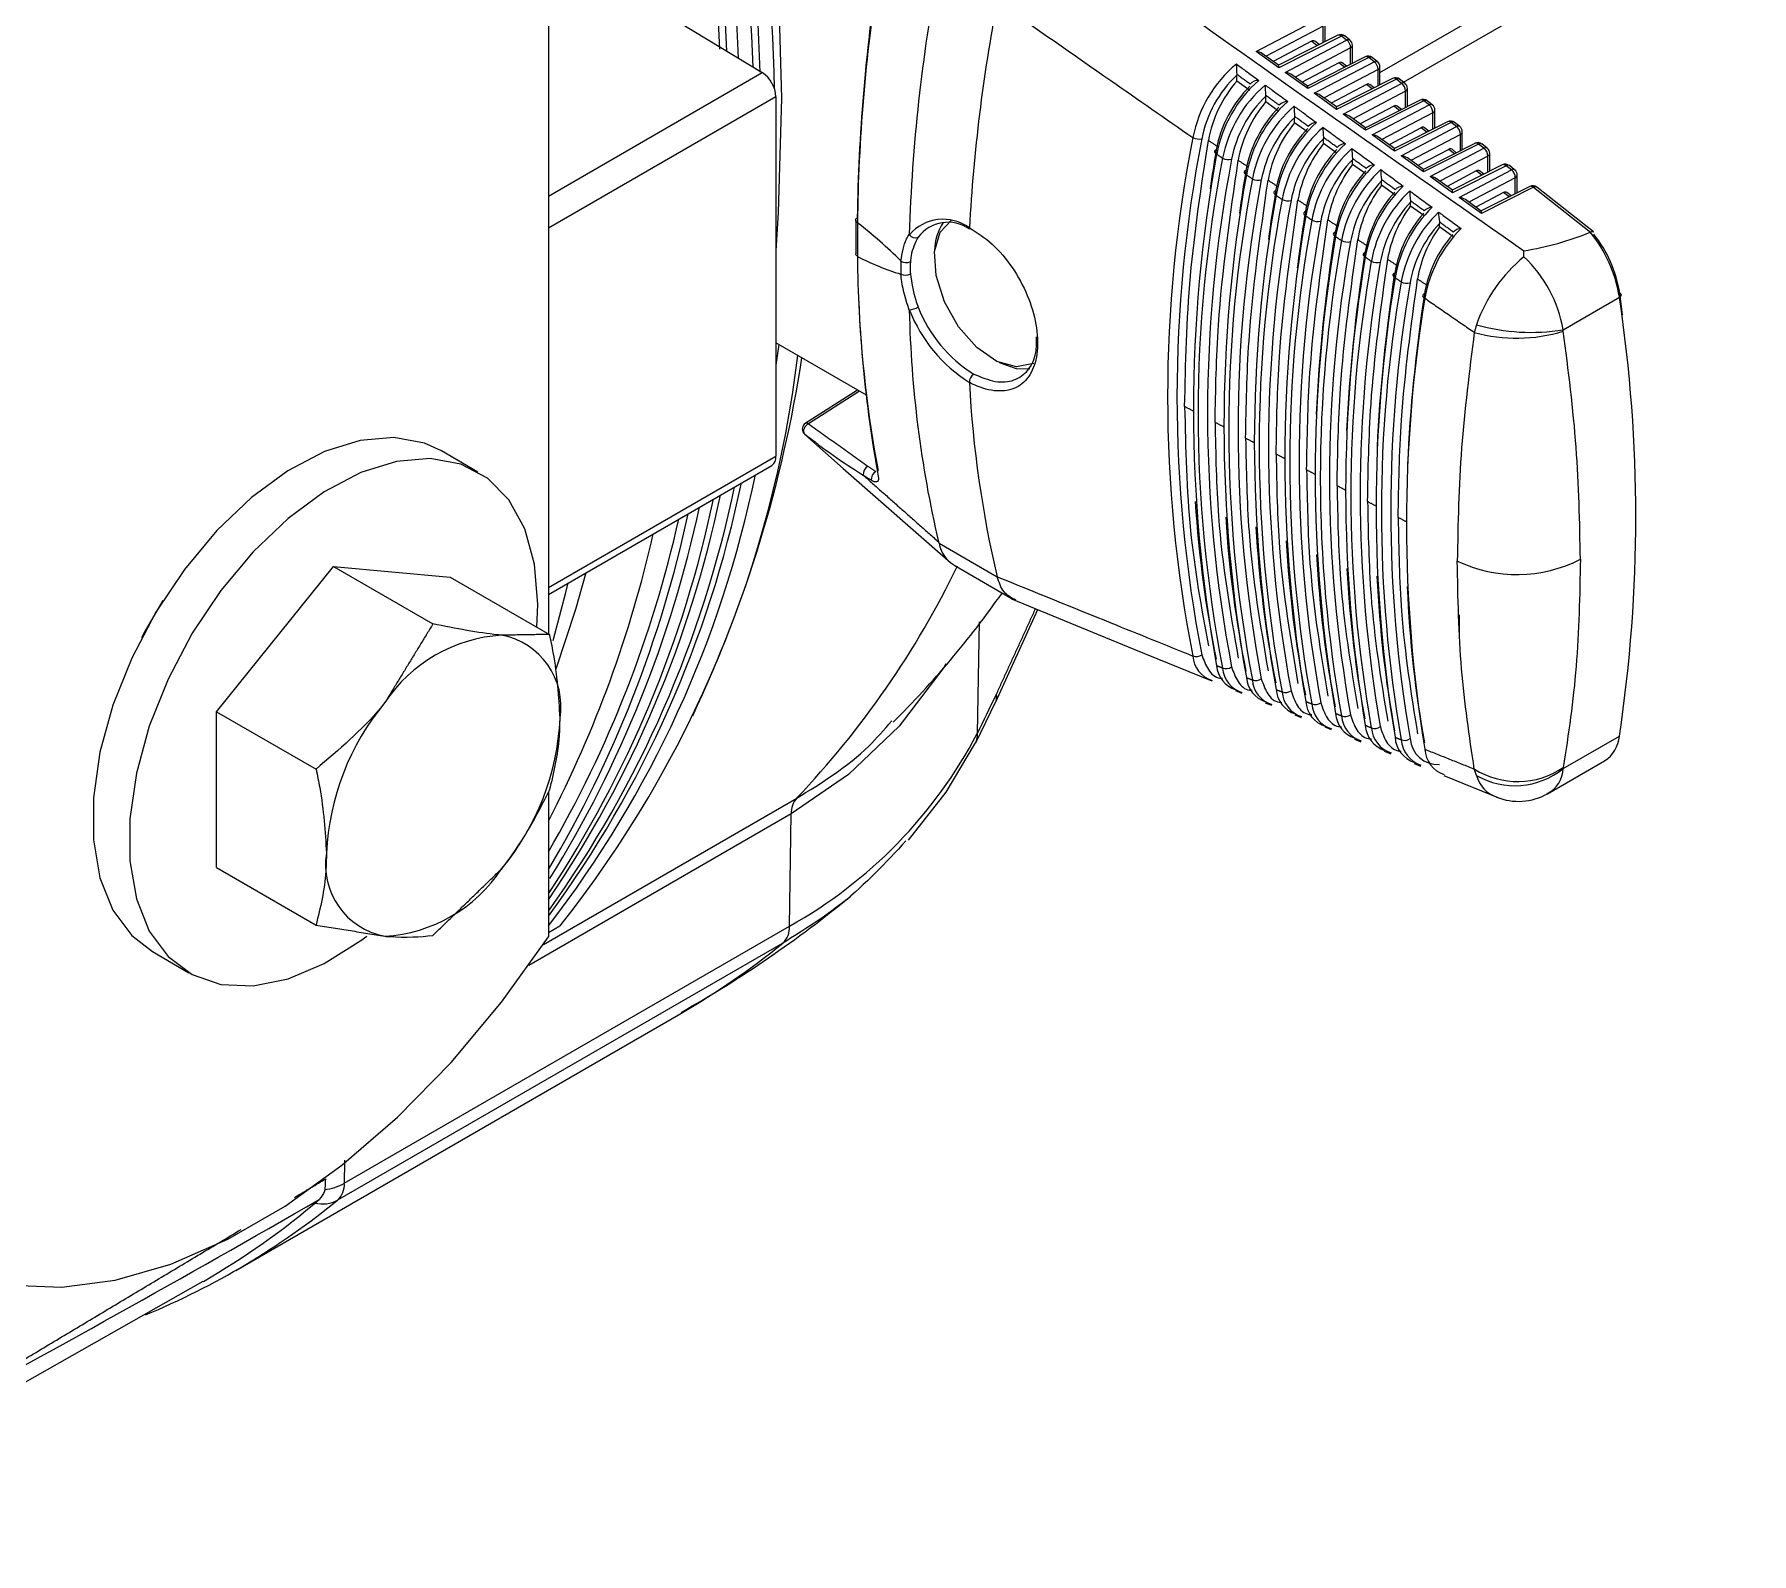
# Model space of a CAD drawing. Extents: x 8 to 113, y 2 to 87.
# Drawn here: x 20.763 to 23.362, y 5.209 to 7.508 of the extents above; entities that cross this region are included whole.
import ezdxf

# ---------------------------------------------------------------- set-up
doc = ezdxf.new("R2010")
doc.units = 0
doc.header["$MEASUREMENT"] = 0
doc.layers.add('OBJECT', color=7, linetype='CONTINUOUS')

msp = doc.modelspace()

# ---------------------------------------------------------------- linework, layer by layer
at = {"layer": 'OBJECT', "linetype": 'Continuous', "lineweight": 15}
for p, q in [((21.5412, 13.4686), (21.5412, 6.601)), ((22.7997, 7.4502), (25.4096, 8.9569)), ((22.8355, 7.4356), (25.3855, 8.9077)), ((21.6418, 7.5857), (21.8649, 7.4502)), ((22.6125, 7.482), (22.7078, 7.5322)), ((22.7137, 7.5204), (22.6274, 7.4749)), ((22.7137, 7.4956), (22.7137, 7.5204)), ((22.7166, 7.497), (22.7166, 7.5244)), ((22.6961, 7.4978), (22.6381, 7.4672)), ((22.7358, 7.5068), (22.6462, 7.4614)), ((22.7416, 7.5056), (22.6465, 7.4576)), ((22.6564, 7.4505), (22.7493, 7.4995)), ((22.7553, 7.4877), (22.6713, 7.4434)), ((22.7047, 7.491), (22.6961, 7.4978)), ((22.7078, 7.4926), (22.7011, 7.4978)), ((22.7493, 7.4995), (22.7416, 7.5056)), ((22.7543, 7.4996), (22.7465, 7.5057)), ((22.7553, 7.4629), (22.7553, 7.4877)), ((22.7581, 7.4643), (22.7581, 7.4917)), ((22.6465, 7.4576), (22.6125, 7.482)), ((22.6462, 7.4614), (22.6221, 7.4788)), ((22.7377, 7.4651), (22.682, 7.4357)), ((22.7773, 7.474), (22.69, 7.4299)), ((22.7831, 7.4729), (22.6904, 7.4261)), ((22.7002, 7.419), (22.7909, 7.4668)), ((22.7462, 7.4583), (22.7377, 7.4651)), ((22.7493, 7.4599), (22.7426, 7.4651)), ((22.7909, 7.4668), (22.7831, 7.4729)), ((22.7959, 7.4668), (22.788, 7.473)), ((21.5412, 7.2633), (21.8649, 7.4502)), ((22.583, 7.4374), (22.583, 7.4464)), ((22.6029, 7.4231), (22.583, 7.4374)), ((22.6904, 7.4261), (22.6564, 7.4505)), ((22.6901, 7.4299), (22.6659, 7.4472)), ((22.7968, 7.4549), (22.7151, 7.4119)), ((22.8188, 7.4413), (22.7339, 7.3984)), ((22.8246, 7.4402), (22.7342, 7.3945)), ((22.744, 7.3874), (22.8324, 7.434)), ((22.7968, 7.4302), (22.7968, 7.4549)), ((22.7997, 7.4316), (22.7997, 7.459)), ((22.8324, 7.434), (22.8246, 7.4402)), ((22.8374, 7.4341), (22.8295, 7.4403)), ((21.8855, 7.4138), (21.5412, 7.215)), ((21.8855, 7.4138), (21.8855, 6.8695)), ((22.6268, 7.4059), (22.6268, 7.4145)), ((22.7342, 7.3945), (22.7002, 7.419)), ((22.7339, 7.3984), (22.7098, 7.4157)), ((22.7792, 7.4323), (22.7258, 7.4042)), ((22.8383, 7.4222), (22.759, 7.3803)), ((22.8604, 7.4086), (22.7777, 7.3669)), ((22.8661, 7.4075), (22.778, 7.363)), ((22.7877, 7.4256), (22.7792, 7.4323)), ((22.7908, 7.4272), (22.7842, 7.4324)), ((22.8383, 7.3975), (22.8383, 7.4222)), ((22.8412, 7.399), (22.8412, 7.4262)), ((22.874, 7.4013), (22.8661, 7.4075)), ((22.8789, 7.4014), (22.8711, 7.4076)), ((22.6468, 7.3916), (22.6268, 7.4059)), ((22.6706, 7.3744), (22.6706, 7.3825)), ((22.778, 7.363), (22.744, 7.3874)), ((22.7778, 7.3668), (22.7536, 7.3842)), ((22.8208, 7.3996), (22.7697, 7.3726)), ((22.7879, 7.3559), (22.874, 7.4013)), ((22.8799, 7.3895), (22.8028, 7.3488)), ((22.8292, 7.3929), (22.8208, 7.3996)), ((22.8323, 7.3945), (22.8257, 7.3996)), ((22.8799, 7.3648), (22.8799, 7.3895)), ((22.8828, 7.3663), (22.8828, 7.3935)), ((22.6906, 7.36), (22.6706, 7.3744)), ((22.8219, 7.3315), (22.7879, 7.3559)), ((22.8623, 7.3669), (22.8135, 7.3411)), ((22.9019, 7.3759), (22.8216, 7.3353)), ((22.9076, 7.3748), (22.8219, 7.3315)), ((22.8317, 7.3244), (22.9155, 7.3686)), ((22.9214, 7.3567), (22.8466, 7.3173)), ((22.8708, 7.3602), (22.8623, 7.3669)), ((22.8738, 7.3617), (22.8673, 7.3669)), ((22.9155, 7.3686), (22.9076, 7.3748)), ((22.9205, 7.3686), (22.9126, 7.3749)), ((22.9214, 7.3321), (22.9214, 7.3567)), ((22.9243, 7.3336), (22.9243, 7.3608)), ((22.7145, 7.3429), (22.7145, 7.3504)), ((22.7344, 7.3285), (22.7145, 7.3429)), ((22.8216, 7.3353), (22.7975, 7.3527)), ((22.9039, 7.3341), (22.8573, 7.3096)), ((22.9434, 7.3432), (22.8654, 7.3038)), ((22.9491, 7.3421), (22.8657, 7.3)), ((22.8756, 7.2929), (22.9571, 7.3358)), ((22.9123, 7.3275), (22.9039, 7.3341)), ((22.9153, 7.329), (22.9088, 7.3342)), ((22.9571, 7.3358), (22.9491, 7.3421)), ((22.962, 7.3359), (22.9541, 7.3422)), ((22.7583, 7.3113), (22.7583, 7.3184)), ((22.7783, 7.297), (22.7583, 7.3113)), ((22.8657, 7.3), (22.8317, 7.3244)), ((22.8654, 7.3038), (22.8413, 7.3211)), ((22.963, 7.324), (22.8905, 7.2858)), ((22.9849, 7.3105), (22.9092, 7.2723)), ((22.9906, 7.3094), (22.9096, 7.2684)), ((22.963, 7.2994), (22.963, 7.324)), ((22.9658, 7.3009), (22.9658, 7.328)), ((22.9986, 7.3031), (22.9906, 7.3094)), ((23.0036, 7.3031), (22.9956, 7.3095)), ((22.8022, 7.2798), (22.8022, 7.2863)), ((22.8221, 7.2655), (22.8022, 7.2798)), ((22.9096, 7.2684), (22.8756, 7.2929)), ((22.9093, 7.2723), (22.8851, 7.2896)), ((22.9454, 7.3014), (22.9012, 7.2781)), ((22.9194, 7.2613), (22.9986, 7.3031)), ((23.0045, 7.2912), (22.9343, 7.2542)), ((22.9538, 7.2948), (22.9454, 7.3014)), ((22.9568, 7.2963), (22.9503, 7.3014)), ((23.0264, 7.2778), (22.9531, 7.2408)), ((23.0045, 7.2668), (23.0045, 7.2912)), ((23.0074, 7.2682), (23.0074, 7.2953)), ((22.846, 7.2483), (22.846, 7.2541)), ((22.9534, 7.2369), (22.9194, 7.2613)), ((22.9531, 7.2407), (22.929, 7.2581)), ((22.9869, 7.2686), (22.945, 7.2465)), ((23.0321, 7.2767), (22.9534, 7.2369)), ((22.9953, 7.2621), (22.9869, 7.2686)), ((22.9983, 7.2636), (22.9919, 7.2687)), ((23.0321, 7.2767), (23.1183, 7.2088)), ((23.1229, 7.2092), (23.0371, 7.2767)), ((22.0063, 7.2268), (22.0063, 7.176)), ((22.866, 7.2339), (22.846, 7.2483)), ((22.0088, 7.223), (22.0088, 7.1722)), ((22.1783, 7.2154), (22.1783, 7.2154)), ((22.8898, 7.2168), (22.8898, 7.222)), ((22.9098, 7.2024), (22.8898, 7.2168)), ((23.0769, 7.061), (23.1622, 7.1102)), ((22.0224, 6.962), (21.8855, 7.0411)), ((21.8899, 7.0385), (21.8855, 7.0082)), ((22.0091, 6.9697), (21.93, 6.9193)), ((22.0121, 6.968), (21.935, 6.9188)), ((22.1783, 6.9813), (22.1783, 6.9813)), ((21.9285, 6.9037), (21.9276, 6.9046)), ((21.4346, 6.8457), (21.3795, 6.8776)), ((21.5412, 6.6707), (21.8855, 6.8695)), ((21.5412, 6.6605), (21.8793, 6.8557)), ((22.1324, 6.7379), (22.2204, 6.6871)), ((21.0391, 6.4827), (21.2159, 6.7026)), ((21.2159, 6.7026), (21.3663, 6.6157)), ((21.2159, 6.7026), (21.3927, 6.6868)), ((21.3927, 6.6868), (21.5431, 6.5999)), ((22.1561, 6.704), (22.2431, 6.6538)), ((22.2182, 6.498), (22.2819, 6.6375)), ((22.92, 6.5935), (22.92, 6.6294)), ((22.1904, 6.4502), (22.1937, 6.6192)), ((22.1879, 6.436), (22.2182, 6.4982)), ((22.581, 6.515), (22.5905, 6.5111)), ((21.0391, 6.4827), (21.1895, 6.3958)), ((21.0391, 6.2469), (21.0391, 6.4827)), ((22.6261, 6.4966), (22.6356, 6.4927)), ((22.6711, 6.4782), (22.6807, 6.4743)), ((22.7162, 6.4598), (22.7258, 6.4559)), ((23.0769, 6.3968), (23.1622, 6.446)), ((22.7613, 6.4414), (22.7709, 6.4375)), ((22.8063, 6.423), (22.816, 6.4191)), ((22.8514, 6.4047), (22.8611, 6.4007)), ((23.0532, 6.3586), (23.1398, 6.4086)), ((22.8965, 6.3863), (22.9806, 6.3519)), ((21.5336, 6.1308), (21.917, 6.3521)), ((21.5412, 6.3611), (21.5412, 6.1421)), ((21.9087, 6.3282), (21.5114, 6.0988)), ((21.9061, 6.1584), (21.9087, 6.3282)), ((21.0391, 6.2469), (21.1895, 6.1601)), ((21.2323, 5.7694), (21.9061, 6.1584)), ((21.5586, 6.1585), (21.5412, 6.1484)), ((20.942, 6.1198), (20.9972, 6.0879)), ((21.896, 6.1327), (21.2222, 5.7437)), ((21.0679, 5.6374), (21.7418, 6.0264))]:
    msp.add_line(p, q, dxfattribs=at)
at = {"layer": 'OBJECT', "linetype": 'Continuous', "lineweight": 15, "flags": 128}
for points in [[(21.5412, 9.0575), (21.5887, 8.9367), (21.659, 8.7398), (21.7206, 8.5431), (21.7731, 8.3475), (21.8164, 8.1536), (21.8502, 7.9623), (21.8745, 7.7744), (21.8891, 7.5907), (21.894, 7.4118), (21.8891, 7.2386), (21.8852, 7.1803)], [(22.552, 7.3334), (22.5507, 7.3329), (22.5498, 7.3322), (22.5493, 7.3314), (22.5492, 7.3305), (22.5495, 7.3296), (22.5502, 7.3287), (22.5512, 7.3278), (22.5526, 7.3269)], [(22.5969, 7.3023), (22.5957, 7.3017), (22.5948, 7.3011), (22.5943, 7.3002), (22.5942, 7.2994), (22.5944, 7.2984), (22.5951, 7.2975), (22.5962, 7.2966), (22.5975, 7.2957)], [(22.6419, 7.2711), (22.6407, 7.2706), (22.6398, 7.2699), (22.6393, 7.2691), (22.6391, 7.2682), (22.6394, 7.2673), (22.6401, 7.2663), (22.6411, 7.2654), (22.6425, 7.2646)], [(22.276, 7.0104), (22.2752, 7.01), (22.2499, 7.0047), (22.2201, 7.0131), (22.1896, 7.0343), (22.1619, 7.0656), (22.1405, 7.1034), (22.1279, 7.143), (22.1256, 7.1797), (22.1339, 7.209), (22.1511, 7.227)], [(22.6869, 7.24), (22.6857, 7.2394), (22.6848, 7.2387), (22.6843, 7.2379), (22.6841, 7.237), (22.6844, 7.2361), (22.6851, 7.2352), (22.6861, 7.2342), (22.6875, 7.2334)], [(22.7319, 7.2089), (22.7307, 7.2083), (22.7298, 7.2076), (22.7293, 7.2068), (22.7291, 7.2059), (22.7294, 7.2049), (22.7301, 7.204), (22.7311, 7.2031), (22.7325, 7.2022)], [(22.7769, 7.1777), (22.7757, 7.1772), (22.7748, 7.1765), (22.7743, 7.1756), (22.7742, 7.1747), (22.7745, 7.1738), (22.7751, 7.1728), (22.7762, 7.1719), (22.7775, 7.1711)], [(22.822, 7.1466), (22.8208, 7.1461), (22.8199, 7.1453), (22.8193, 7.1445), (22.8192, 7.1436), (22.8195, 7.1427), (22.8202, 7.1417), (22.8212, 7.1408), (22.8226, 7.1399)], [(22.8671, 7.1155), (22.8658, 7.1149), (22.8649, 7.1142), (22.8644, 7.1134), (22.8643, 7.1125), (22.8646, 7.1115), (22.8652, 7.1106), (22.8663, 7.1097), (22.8676, 7.1088)], [(23.1622, 7.1102), (23.1634, 7.111), (23.1643, 7.1119), (23.1649, 7.1128), (23.1651, 7.1137), (23.165, 7.1145), (23.1645, 7.1153), (23.1637, 7.116), (23.1626, 7.1166)], [(22.2234, 7.0116), (22.2492, 7.0024), (22.2698, 7.0021)], [(21.935, 6.9188), (21.933, 6.9176), (21.9311, 6.9159), (21.9295, 6.9139), (21.9282, 6.9116), (21.9275, 6.9094), (21.9273, 6.9072), (21.9276, 6.9053), (21.9285, 6.9037)], [(21.3795, 6.8776), (21.3536, 6.8893), (21.3073, 6.8979), (21.2563, 6.8936), (21.2023, 6.8767), (21.1469, 6.8475), (21.0919, 6.8072), (21.0392, 6.757), (20.9903, 6.6984), (20.947, 6.6335), (20.9105, 6.5642), (20.882, 6.4928), (20.8625, 6.4216), (20.8526, 6.3528), (20.8526, 6.2888), (20.8625, 6.2315), (20.882, 6.1828), (20.9105, 6.1442), (20.942, 6.1198)], [(21.9336, 6.8983), (21.9874, 6.8508), (22.1504, 6.7082)], [(21.5239, 6.611), (21.5253, 6.6454), (21.5203, 6.7064), (21.5055, 6.7596), (21.4815, 6.8034), (21.4489, 6.8364), (21.4088, 6.8575), (21.3625, 6.8661), (21.3115, 6.8618), (21.2574, 6.8448), (21.202, 6.8157), (21.1471, 6.7754), (21.0943, 6.7251), (21.0455, 6.6666), (21.0021, 6.6016), (20.9656, 6.5323), (20.9372, 6.4609), (20.9177, 6.3897), (20.9078, 6.321), (20.9078, 6.257), (20.9177, 6.1997), (20.9372, 6.1509), (20.9656, 6.1124), (21.0021, 6.0852), (21.0455, 6.0703), (21.0943, 6.0682), (21.1471, 6.0788), (21.202, 6.102), (21.2574, 6.1368), (21.2662, 6.1434)], [(21.5532, 6.548), (21.5828, 6.6383), (21.5986, 6.6937)], [(21.5483, 6.5905), (21.5678, 6.6636), (21.5712, 6.6779)], [(22.2421, 6.6538), (22.4272, 6.5777), (22.5454, 6.5295)], [(20.9577, 6.6512), (20.9295, 6.6027), (20.9255, 6.5949)], [(22.1427, 6.5553), (22.1397, 6.5499), (22.0719, 6.461), (21.9952, 6.3879), (21.9087, 6.3282), (21.9087, 6.3282), (21.9087, 6.3282)], [(22.0863, 6.2887), (22.1431, 6.3613), (22.1874, 6.436)], [(20.6573, 5.6319), (20.7282, 5.6151), (20.8047, 5.612), (20.8856, 5.6227), (20.9698, 5.6469), (21.0559, 5.6844), (21.1426, 5.7344), (21.2287, 5.7964), (21.3128, 5.8693), (21.3938, 5.9521), (21.4703, 6.0435), (21.5412, 6.1421)], [(20.2819, 5.2086), (20.4912, 5.3221), (21.0189, 5.6212)]]:
    msp.add_lwpolyline(points, dxfattribs=at)
at = {"layer": 'OBJECT', "linetype": 'Continuous', "lineweight": 15}
for centre, radius, start, end in [((17.4343, 7.3103), 4.4506, 1.4864, 22.6645), ((17.4141, 7.2941), 4.4504, 2.0217, 21.9737), ((17.4074, 7.287), 4.4469, 2.2119, 21.6265), ((17.4215, 7.2788), 4.4117, 2.5098, 20.9655), ((17.4132, 7.268), 4.4035, 2.7938, 20.3724), ((17.5061, 7.2907), 4.2992, 2.6013, 20.1882), ((24.7265, 7.1916), 2.7181, 171.2382, 179.18), ((24.6465, 7.1916), 2.6378, 171.0968, 179.3186), ((24.6406, 7.1279), 2.5544, 169.1946, 178.2621), ((24.7845, 7.0691), 2.6103, 169.2043, 176.7876), ((55.3558, 53.6936), 56.6498, 234.56538, 235.19101), ((22.6986, 7.4942), 0.00435, 55.9656, 125.2394), ((22.7403, 7.4978), 0.01, 51.7639, 116.8224), ((22.7379, 7.5018), 0.00536, 45.9547, 112.0925), ((22.7441, 7.5018), 0.00458, 57.7585, 123.2685), ((22.7519, 7.4957), 0.00458, 57.7634, 123.2636), ((22.7404, 7.4877), 0.0149, 359.9852, 52.9408), ((22.7481, 7.4917), 0.01, 0, 51.7639), ((22.7532, 7.4921), 0.00492, 294.4, 354.9528), ((22.7053, 7.3156), 0.1921, 129.7749, 169.1225), ((22.7166, 7.4596), 0.1342, 178.4287, 185.1264), ((22.6113, 7.4627), 0.0194, 56.0833, 86.3105), ((22.6369, 7.4588), 0.00968, 352.8634, 15.7483), ((22.7402, 7.4615), 0.00436, 55.9908, 125.2197), ((22.7819, 7.4651), 0.01, 51.7639, 116.8224), ((22.7794, 7.4691), 0.00536, 45.9297, 112.119), ((22.7856, 7.4691), 0.00458, 57.7507, 123.2735), ((22.7934, 7.4629), 0.00458, 57.7615, 123.2627), ((22.7819, 7.4549), 0.0149, 359.9835, 52.9415), ((22.7897, 7.459), 0.01, 0, 51.7639), ((21.8393, 7.4116), 0.0463, 2.6744, 56.4596), ((22.7061, 7.3163), 0.1791, 133.4271, 169.1081), ((22.7299, 7.312), 0.1932, 139.5173, 169.3628), ((22.7462, 7.2903), 0.197, 131.2236, 169.2887), ((22.6157, 7.4227), 0.0158, 87.9203, 140.9873), ((22.6551, 7.4312), 0.0194, 56.0805, 86.3133), ((22.7948, 7.4594), 0.00492, 294.3989, 354.9527), ((22.8234, 7.4324), 0.01, 51.7639, 116.8224), ((22.8209, 7.4364), 0.00536, 45.9355, 112.1132), ((22.8271, 7.4364), 0.00458, 57.7615, 123.2627), ((22.835, 7.4302), 0.00458, 57.7594, 123.2676), ((22.8235, 7.4222), 0.0149, 359.9834, 52.9426), ((22.8312, 7.4262), 0.01, 0, 51.7639), ((22.7315, 7.3), 0.1827, 134.7551, 169.4521), ((22.7507, 7.2846), 0.1925, 130.3258, 169.1953), ((22.7512, 7.2855), 0.1792, 133.9575, 169.2224), ((22.75, 7.4281), 0.1239, 178.5161, 185.7299), ((22.6808, 7.4273), 0.00968, 352.8644, 15.7473), ((22.699, 7.3996), 0.0194, 56.0842, 86.3096), ((22.7817, 7.4288), 0.00436, 55.9901, 125.2205), ((22.8363, 7.4267), 0.00492, 294.4, 354.9528), ((22.8649, 7.3997), 0.01, 51.7639, 116.8224), ((22.8624, 7.4037), 0.00536, 45.9472, 112.1), ((22.8686, 7.4037), 0.00458, 57.7486, 123.2784), ((22.7745, 7.2824), 0.1926, 140.1132, 169.492), ((22.7766, 7.2692), 0.1827, 135.2878, 169.5603), ((22.7915, 7.2594), 0.1973, 131.7556, 169.3769), ((22.7962, 7.2535), 0.1929, 130.8856, 169.2693), ((22.7962, 7.2547), 0.1791, 134.4953, 169.3409), ((22.6597, 7.3906), 0.016, 88.6278, 140.2939), ((22.7875, 7.3967), 0.1176, 178.6981, 186.2486), ((22.7246, 7.3957), 0.00967, 352.8582, 15.7535), ((22.7428, 7.3681), 0.0194, 56.0814, 86.3125), ((22.8233, 7.396), 0.00436, 55.9854, 125.221), ((22.8765, 7.3975), 0.00458, 57.7601, 123.2627), ((22.865, 7.3895), 0.0149, 359.9835, 52.9415), ((22.8728, 7.3935), 0.01, 0, 51.7639), ((22.8779, 7.3939), 0.00492, 294.3997, 354.9519), ((22.8191, 7.253), 0.1918, 140.7174, 169.6272), ((22.8217, 7.2384), 0.1828, 135.8307, 169.6695), ((22.8367, 7.2285), 0.1976, 132.2927, 169.4697), ((22.8416, 7.2225), 0.1933, 131.4512, 169.3474), ((22.7037, 7.3582), 0.0164, 89.6357, 139.2967), ((22.8236, 7.3651), 0.1101, 178.8174, 186.8351), ((22.7684, 7.3642), 0.00967, 352.8591, 15.7525), ((22.7866, 7.3366), 0.0194, 56.0842, 86.3096), ((22.8648, 7.3633), 0.00436, 55.9877, 125.2174), ((22.9064, 7.367), 0.01, 51.7639, 116.8224), ((22.9039, 7.371), 0.00536, 45.9557, 112.093), ((22.9101, 7.371), 0.00458, 57.7615, 123.2627), ((22.918, 7.3647), 0.00458, 57.7594, 123.2676), ((22.9066, 7.3567), 0.0149, 359.9843, 52.9417), ((22.9143, 7.3608), 0.01, 0, 51.7639), ((22.9194, 7.3612), 0.00492, 294.4, 354.9528), ((24.5024, 6.9596), 2.0241, 168.8242, 191.1758), ((24.5392, 6.9596), 2.0467, 168.9991, 191.0009), ((22.5257, 7.3692), 0.0195, 242.4832, 283.3558), ((22.8412, 7.2239), 0.179, 135.0404, 169.4642), ((22.8636, 7.2235), 0.191, 141.3306, 169.7687), ((22.8668, 7.2076), 0.1828, 136.3838, 169.7809), ((22.882, 7.1976), 0.1978, 132.8366, 169.5662), ((22.887, 7.1915), 0.1937, 132.0264, 169.4264), ((22.7476, 7.3259), 0.0167, 90.3371, 138.6062), ((22.8622, 7.3336), 0.1049, 179.0067, 187.3606), ((22.8123, 7.3327), 0.00967, 352.8582, 15.7535), ((22.9064, 7.3306), 0.00435, 55.9664, 125.2386), ((22.9479, 7.3343), 0.01, 51.7639, 116.8224), ((22.9454, 7.3383), 0.00536, 45.9274, 112.1213), ((22.9516, 7.3383), 0.00458, 57.7507, 123.2735), ((22.9596, 7.332), 0.00458, 57.7615, 123.2627), ((22.9481, 7.324), 0.0149, 359.9828, 52.9432), ((22.9558, 7.328), 0.01, 0, 51.7639), ((24.6714, 6.9398), 2.154, 169.6471, 190.3529), ((24.5483, 6.9349), 2.0238, 169.0113, 190.9887), ((24.583, 6.935), 2.0442, 169.1718, 190.8282), ((22.5706, 7.3379), 0.0194, 242.5077, 283.5828), ((22.8861, 7.1932), 0.1789, 135.5935, 169.5915), ((22.908, 7.1942), 0.19, 141.9537, 169.9165), ((22.9272, 7.1667), 0.1979, 133.3856, 169.6676), ((22.7915, 7.2937), 0.0169, 91.0147, 137.9396), ((22.8305, 7.3051), 0.0194, 56.0816, 86.3117), ((22.8561, 7.3012), 0.00967, 352.8561, 15.7556), ((22.9609, 7.3285), 0.00492, 294.3949, 354.9579), ((22.9894, 7.3016), 0.01, 51.7639, 116.8224), ((22.9869, 7.3056), 0.00536, 45.9355, 112.1132), ((22.9931, 7.3056), 0.00458, 57.7615, 123.2627), ((23.0011, 7.2993), 0.00458, 57.7486, 123.2784), ((24.7122, 6.9152), 2.1486, 169.7983, 190.2017), ((24.5943, 6.9102), 2.0235, 169.1982, 190.8018), ((24.6267, 6.9103), 2.0418, 169.3448, 190.6552), ((22.6155, 7.3066), 0.0194, 242.5362, 283.8069), ((22.9119, 7.1768), 0.1828, 136.9485, 169.8934), ((22.9324, 7.1606), 0.194, 132.6083, 169.5093), ((22.931, 7.1625), 0.1787, 136.155, 169.7234), ((22.9523, 7.165), 0.189, 142.5889, 170.0695), ((22.9723, 7.1359), 0.198, 133.9421, 169.7727), ((22.8997, 7.3019), 0.0987, 179.1355, 187.955), ((22.8355, 7.2613), 0.0172, 91.7699, 137.1953), ((22.8743, 7.2735), 0.0194, 56.0808, 86.313), ((22.9479, 7.2978), 0.00435, 55.9768, 125.2283), ((22.9897, 7.2913), 0.0149, 359.9835, 52.9415), ((22.9974, 7.2953), 0.01, 0, 51.7639), ((23.0025, 7.2957), 0.00492, 294.3989, 354.9527), ((23.0309, 7.2689), 0.01, 51.7639, 116.8224), ((23.0284, 7.2727), 0.00551, 46.9755, 111.0717), ((24.753, 6.8906), 2.1434, 169.9504, 190.0496), ((24.6402, 6.8856), 2.0232, 169.385, 190.615), ((24.6705, 6.8857), 2.0394, 169.5179, 190.4821), ((22.6605, 7.2754), 0.0193, 242.5699, 284.0279), ((22.9569, 7.146), 0.1827, 137.5247, 170.007), ((22.9778, 7.1296), 0.1943, 133.2012, 169.5929), ((22.9759, 7.1318), 0.1784, 136.7251, 169.8607), ((22.9396, 7.2702), 0.0948, 179.3548, 188.4682), ((22.9, 7.2696), 0.00967, 352.8551, 15.7565), ((22.9182, 7.242), 0.0194, 56.0886, 86.3078), ((22.9895, 7.2651), 0.00435, 55.9679, 125.2372), ((23.0346, 7.2727), 0.00473, 58.9325, 122.0945), ((22.1387, 7.1605), 0.0677, 54.2332, 139.1259), ((24.7937, 6.8659), 2.138, 170.1031, 189.8969), ((24.6861, 6.8609), 2.0229, 169.5718, 190.4282), ((24.7142, 6.861), 2.0369, 169.6916, 190.3084), ((22.7054, 7.2441), 0.0192, 242.5961, 284.2537), ((22.9965, 7.1359), 0.1879, 143.2356, 170.2301), ((23.002, 7.1153), 0.1827, 138.1127, 170.1228), ((23.0175, 7.1052), 0.198, 134.5049, 169.8829), ((23.0232, 7.0987), 0.1945, 133.8012, 169.6812), ((22.8794, 7.2289), 0.0175, 92.4793, 136.4949), ((22.9788, 7.2384), 0.0903, 179.5352, 189.0283), ((22.9438, 7.2381), 0.00968, 352.8638, 15.742), ((21.5611, 6.6466), 0.7299, 45.2731, 52.16), ((22.0883, 7.2052), 0.000848, 172.9609, 212.7667), ((22.0964, 7.2109), 0.0108, 214.7373, 293.7283), ((22.1458, 7.1676), 0.0561, 54.3747, 143.4167), ((22.2046, 7.1797), 0.0789, 146.4941, 179.2158), ((24.8345, 6.8413), 2.1327, 170.2566, 189.7434), ((23.0207, 7.1012), 0.1781, 137.3044, 170.0029), ((23.0406, 7.1068), 0.1866, 143.8968, 170.396), ((23.047, 7.0846), 0.1826, 138.7134, 170.2402), ((23.0626, 7.0744), 0.1979, 135.0756, 169.997), ((22.9234, 7.1965), 0.0177, 93.136, 135.8468), ((22.9458, 7.6326), 0.4576, 279.0407, 292.1152), ((22.9594, 7.0785), 0.2052, 8.8917, 39.3744), ((22.9749, 7.0871), 0.19, 8.9191, 38.6218), ((24.732, 6.8363), 2.0226, 169.7586, 190.2414), ((24.7579, 6.8364), 2.0345, 169.8655, 190.1345), ((22.7504, 7.2129), 0.0191, 242.624, 284.4818), ((23.9881, 7.1915), 1.9793, 180.5598, 190.2666), ((22.1867, 7.5129), 0.3844, 242.4402, 253.0659), ((22.2167, 7.1552), 0.1423, 175.9887, 184.0113), ((22.0827, 7.1766), 0.014, 235.2009, 296.8826), ((24.8753, 6.8167), 2.1275, 170.4111, 189.5889), ((24.7779, 6.8117), 2.0223, 169.9453, 190.0547), ((24.815, 6.8118), 2.0452, 170.1044, 189.8956), ((22.7954, 7.1816), 0.019, 242.6541, 284.7043), ((23.1639, 6.9925), 0.231, 129.266, 160.7455), ((22.8842, 7.0287), 0.1954, 9.5223, 46.8931), ((22.0815, 7.16), 0.0163, 245.5954, 297.924), ((24.9161, 6.7921), 2.1222, 170.5659, 189.4341), ((24.8238, 6.7871), 2.0219, 170.132, 189.868), ((24.8585, 6.7872), 2.0425, 170.2768, 189.7232), ((22.8405, 7.1504), 0.0189, 242.686, 284.9271), ((23.8525, 7.185), 1.8435, 182.3667, 190.5358), ((24.9567, 6.7675), 2.1168, 170.7211, 189.2789), ((20.959, 6.7781), 2.228, 351.4282, 8.5718), ((22.0877, 7.0906), 0.00033, 123.5505, 199.5238), ((23.7984, 7.1279), 1.7114, 181.2506, 193.0978), ((22.0831, 7.125), 0.0343, 277.3893, 300.7975), ((22.3017, 7.1757), 0.2303, 201.601, 237.5975), ((22.2942, 7.1705), 0.2075, 201.2022, 238.266), ((23.007, 7.2887), 0.2404, 254.4515, 286.9924), ((23.0285, 7.3559), 0.2988, 253.9503, 279.3285), ((20.2162, 7.2248), 1.7144, 321.5376, 353.2043), ((19.9768, 7.3165), 1.9707, 334.7751, 351.3005), ((22.1935, 6.9814), 0.0152, 123.8001, 180.4583), ((23.8402, 7.0691), 1.6642, 183.027, 193.2675), ((21.9354, 6.9109), 0.01, 122.53, 218.7631), ((21.9322, 6.9152), 0.00465, 51.63, 117.1789), ((22.507, 7.6311), 0.9293, 231.5062, 238.2282), ((21.8712, 6.8677), 0.0144, 304.1692, 7.143), ((20.2254, 7.1758), 1.663, 322.297, 348.3971), ((22.0316, 6.8423), 0.014, 120.3018, 185.5069), ((22.0438, 6.8345), 0.014, 120.3018, 185.5034), ((20.1877, 7.1692), 1.6803, 323.6577, 348.3226), ((20.17, 7.1654), 1.6878, 324.332, 348.2957), ((20.1338, 7.158), 1.7034, 325.7099, 348.2405), ((20.1155, 7.1544), 1.7115, 326.4054, 348.2121), ((20.0425, 7.1615), 1.7662, 328.1795, 347.9399), ((20.0132, 7.1553), 1.779, 329.1909, 347.9082), ((20.0148, 7.1594), 1.7662, 329.7925, 347.4113), ((19.9409, 7.1477), 1.8028, 332.5794, 347.3234), ((22.1801, 6.7465), 0.0485, 190.2506, 240.5493), ((23.0071, 6.8999), 0.2094, 244.4367, 297.2954), ((20.9122, 7.3082), 1.3869, 316.4204, 334.1525), ((21.021, 7.5126), 1.4762, 314.8971, 324.8429), ((21.4841, 6.3709), 0.2282, 93.4294, 146.5653), ((21.4503, 6.4906), 0.1099, 350.7481, 79.4533), ((22.5219, 6.5794), 0.0132, 246.6336, 308.8045), ((22.5574, 6.5696), 0.0409, 183.3728, 253.4045), ((22.5943, 6.5562), 0.0419, 184.7404, 252.2339), ((22.5669, 6.5613), 0.0133, 246.6047, 308.631), ((22.6027, 6.5516), 0.0412, 183.5205, 253.316), ((22.6395, 6.538), 0.0421, 184.5748, 252.1459), ((22.6119, 6.5432), 0.0133, 246.5728, 308.4583), ((22.6481, 6.5337), 0.0416, 183.6975, 253.1235), ((22.2014, 6.5052), 0.0183, 336.6705, 13.0597), ((22.6847, 6.5198), 0.0423, 184.4096, 252.0393), ((22.6569, 6.5251), 0.0133, 246.5403, 308.2841), ((22.6936, 6.5157), 0.0421, 183.8978, 252.8341), ((22.7299, 6.5016), 0.0426, 184.2408, 251.9181), ((21.5886, 6.2512), 0.3837, 140.2279, 177.3607), ((21.1755, 6.4906), 0.3837, 320.2279, 357.3607), ((22.7019, 6.507), 0.0133, 246.5054, 308.1141), ((22.7392, 6.4978), 0.0427, 184.1195, 252.4487), ((22.7752, 6.4834), 0.0428, 184.0723, 251.779), ((22.747, 6.489), 0.0134, 246.4762, 307.9345), ((22.7848, 6.48), 0.0433, 184.3589, 251.9701), ((21.5563, 6.7834), 0.7163, 299.2341, 332.2753), ((22.1655, 6.4471), 0.0251, 333.1375, 7.0903), ((22.8204, 6.4652), 0.043, 183.9012, 251.6264), ((22.7921, 6.4709), 0.0134, 246.4411, 307.7619), ((22.8306, 6.4622), 0.044, 184.6104, 251.4019), ((23.113, 6.45), 0.0493, 302.9412, 355.3671), ((22.8657, 6.447), 0.0432, 183.7289, 251.4587), ((22.8371, 6.4529), 0.0134, 246.4086, 307.5848), ((22.8764, 6.4444), 0.0448, 184.8727, 250.7455), ((22.8879, 6.4455), 0.0427, 184.4406, 272.5648), ((22.911, 6.4289), 0.0435, 183.5541, 251.2779), ((23.0081, 6.4996), 0.1224, 237.6271, 304.3982), ((23.0037, 6.4872), 0.1163, 240.1832, 309.0106), ((23.0348, 6.3973), 0.0421, 295.6731, 359.3069), ((22.9904, 6.3977), 0.046, 194.4439, 252.1794), ((21.9433, 6.3297), 0.0346, 139.6119, 182.4222), ((23.0096, 6.4355), 0.0883, 247.7532, 299.7061), ((21.3138, 6.2512), 0.1099, 170.7481, 259.4533), ((21.28, 6.3709), 0.2282, 273.4294, 326.5653), ((20.8579, 7.593), 1.7976, 299.4607, 309.3927), ((21.8734, 6.1565), 0.0328, 313.6403, 3.298), ((21.152, 7.0474), 1.1791, 300.0127, 309.1269), ((8.8013, 27.2434), 24.815, 298.33581, 299.96158), ((20.4297, 6.6408), 1.1781, 300.0194, 310.4728), ((21.1927, 5.8393), 0.0804, 277.0998, 299.5476), ((21.1996, 5.7675), 0.0328, 313.6403, 3.298), ((20.4804, 6.6552), 1.1752, 292.5664, 309.1395), ((21.1991, 5.7861), 0.0482, 256.5594, 298.6085)]:
    msp.add_arc(centre, radius, start, end, dxfattribs=at)
for centre, major_axis, ratio, start_param, end_param in [((24.0703, 7.84), (1.094, 1.9283), 0.572321, 2.13731, 2.167496), ((24.1141, 7.8147), (1.0924, 1.9255), 0.572321, 2.140675, 2.173857), ((24.158, 7.7894), (1.0908, 1.9226), 0.572321, 2.144048, 2.18183), ((24.2018, 7.7641), (1.0892, 1.9198), 0.572321, 2.147429, 2.191507), ((24.2456, 7.7388), (1.0876, 1.917), 0.572321, 2.150818, 2.29594), ((24.2895, 7.7135), (1.086, 1.9142), 0.572321, 2.154215, 2.296337), ((24.3333, 7.6882), (1.0844, 1.9113), 0.572321, 2.15762, 2.296908), ((24.3772, 7.6629), (1.0828, 1.9085), 0.572321, 2.161034, 2.297801), ((21.6871, 7.7328), (-1.0353, 1.9881), 0.546171, 4.115838, 4.132561), ((24.0703, 7.84), (1.094, 1.9283), 0.572321, 2.422794, 2.566341), ((24.1141, 7.8147), (1.0924, 1.9255), 0.572321, 2.422791, 2.562976), ((24.158, 7.7894), (1.0908, 1.9226), 0.572321, 2.417411, 2.559603), ((24.2018, 7.7641), (1.0892, 1.9198), 0.572321, 2.415917, 2.556222), ((24.2456, 7.7388), (1.0876, 1.917), 0.572321, 2.414283, 2.552833), ((24.2895, 7.7135), (1.086, 1.9142), 0.572321, 2.412602, 2.549436), ((24.3333, 7.6882), (1.0844, 1.9113), 0.572321, 2.405638, 2.546031), ((24.3772, 7.6629), (1.0828, 1.9085), 0.572321, 2.400985, 2.542617)]:
    msp.add_ellipse(centre, major_axis=major_axis, ratio=ratio, start_param=start_param, end_param=end_param, dxfattribs=at)
for points, knots in [([(22.2204, 7.5581), (22.2777, 7.5181), (22.3764, 7.4493), (22.4753, 7.3806), (22.5166, 7.3519)], [0, 0, 0, 0, 0.58145, 1, 1, 1, 1]), ([(22.5824, 7.4633), (22.5871, 7.4599), (22.5984, 7.4516), (22.6097, 7.4434), (22.6163, 7.4385)], [0, 0, 0, 0, 0.412558, 1, 1, 1, 1]), ([(22.5829, 7.4476), (22.5829, 7.4476), (22.5829, 7.4472), (22.5829, 7.4468), (22.583, 7.4464)], [0, 0, 0, 0, 0.020415, 1, 1, 1, 1]), ([(22.6261, 7.4314), (22.6308, 7.4279), (22.6421, 7.4197), (22.6534, 7.4114), (22.6601, 7.4066)], [0, 0, 0, 0, 0.412524, 1, 1, 1, 1]), ([(22.6267, 7.4158), (22.6267, 7.4157), (22.6268, 7.4153), (22.6268, 7.4149), (22.6268, 7.4145)], [0, 0, 0, 0, 0.098574, 1, 1, 1, 1]), ([(22.6699, 7.3994), (22.6745, 7.396), (22.6858, 7.3877), (22.6971, 7.3795), (22.7038, 7.3746)], [0, 0, 0, 0, 0.412499, 1, 1, 1, 1]), ([(22.6705, 7.3839), (22.6705, 7.3838), (22.6706, 7.3833), (22.6706, 7.3829), (22.6706, 7.3825)], [0, 0, 0, 0, 0.161904, 1, 1, 1, 1]), ([(22.7136, 7.3674), (22.7183, 7.364), (22.7296, 7.3557), (22.7409, 7.3475), (22.7475, 7.3426)], [0, 0, 0, 0, 0.412461, 1, 1, 1, 1]), ([(22.5041, 6.9448), (22.5056, 7.01), (22.5085, 7.1403), (22.5295, 7.2786), (22.54, 7.3477)], [0, 0, 0, 0, 0.500491, 1, 1, 1, 1]), ([(22.7144, 7.352), (22.7144, 7.3519), (22.7144, 7.3514), (22.7145, 7.3509), (22.7145, 7.3504)], [0, 0, 0, 0, 0.214236, 1, 1, 1, 1]), ([(22.7573, 7.3354), (22.762, 7.332), (22.7733, 7.3237), (22.7846, 7.3154), (22.7912, 7.3106)], [0, 0, 0, 0, 0.41243, 1, 1, 1, 1]), ([(22.5502, 6.9208), (22.5511, 6.9697), (22.5533, 7.0976), (22.573, 7.2335), (22.5852, 7.3176)], [0, 0, 0, 0, 0.38188, 1, 1, 1, 1]), ([(22.7582, 7.3201), (22.7582, 7.32), (22.7583, 7.3194), (22.7583, 7.3188), (22.7583, 7.3184)], [0, 0, 0, 0, 0.257499, 1, 1, 1, 1]), ([(22.5964, 6.8968), (22.5973, 6.9456), (22.5995, 7.0717), (22.6187, 7.2055), (22.6304, 7.2875)], [0, 0, 0, 0, 0.387367, 1, 1, 1, 1]), ([(22.8011, 7.3034), (22.8057, 7.2999), (22.817, 7.2916), (22.8283, 7.2834), (22.835, 7.2785)], [0, 0, 0, 0, 0.412395, 1, 1, 1, 1]), ([(22.802, 7.2882), (22.802, 7.288), (22.8021, 7.2874), (22.8021, 7.2867), (22.8022, 7.2863)], [0, 0, 0, 0, 0.29357, 1, 1, 1, 1]), ([(22.6426, 6.8728), (22.6434, 6.9216), (22.6456, 7.0458), (22.6643, 7.1775), (22.6756, 7.2575)], [0, 0, 0, 0, 0.393082, 1, 1, 1, 1]), ([(22.8448, 7.2713), (22.8494, 7.2678), (22.8607, 7.2595), (22.872, 7.2512), (22.8787, 7.2464)], [0, 0, 0, 0, 0.412358, 1, 1, 1, 1]), ([(22.8458, 7.2562), (22.8458, 7.256), (22.846, 7.2553), (22.846, 7.2546), (22.846, 7.2541)], [0, 0, 0, 0, 0.324157, 1, 1, 1, 1]), ([(22.0088, 7.223), (22.0082, 7.2235), (22.0068, 7.2246), (22.0061, 7.2265), (22.0065, 7.2284), (22.0075, 7.2297), (22.0084, 7.2303), (22.0086, 7.2305)], [0, 0, 0, 0, 0.235927, 0.471835, 0.707759, 0.925417, 1, 1, 1, 1]), ([(22.6887, 6.8489), (22.6896, 6.8976), (22.6917, 7.0199), (22.7099, 7.1496), (22.7209, 7.2275)], [0, 0, 0, 0, 0.399041, 1, 1, 1, 1]), ([(22.8885, 7.2391), (22.8932, 7.2357), (22.9045, 7.2274), (22.9158, 7.2191), (22.9224, 7.2142)], [0, 0, 0, 0, 0.412318, 1, 1, 1, 1]), ([(22.0747, 7.1651), (22.0767, 7.1771), (22.0792, 7.1923), (22.086, 7.2031), (22.0874, 7.2054)], [0, 0, 0, 0, 0.791812, 1, 1, 1, 1]), ([(22.1007, 7.2011), (22.0963, 7.1924), (22.0908, 7.1814), (22.0894, 7.1671), (22.0891, 7.1641)], [0, 0, 0, 0, 0.796375, 1, 1, 1, 1]), ([(22.1783, 7.2154), (22.1901, 7.2079), (22.2138, 7.193), (22.2445, 7.156), (22.2676, 7.1133), (22.2809, 7.0686), (22.2829, 7.0273), (22.2735, 6.9942), (22.2535, 6.973), (22.2249, 6.966), (22.1981, 6.9716), (22.1822, 6.9793), (22.1783, 6.9813)], [0, 0, 0, 0, 0.106547, 0.213092, 0.319763, 0.426916, 0.534499, 0.642268, 0.74996, 0.857311, 0.964156, 1, 1, 1, 1]), ([(22.8896, 7.2242), (22.8897, 7.224), (22.8898, 7.2232), (22.8898, 7.2224), (22.8898, 7.222)], [0, 0, 0, 0, 0.349878, 1, 1, 1, 1]), ([(23.1183, 7.2088), (23.1191, 7.2091), (23.1207, 7.2097), (23.1222, 7.2097), (23.1226, 7.2092), (23.1228, 7.2091)], [0, 0, 0, 0, 0.411364, 0.822633, 1, 1, 1, 1]), ([(22.0088, 7.1722), (22.0082, 7.1727), (22.0069, 7.1737), (22.0062, 7.1752), (22.0063, 7.1759), (22.0064, 7.176)], [0, 0, 0, 0, 0.461585, 0.923133, 1, 1, 1, 1]), ([(22.7349, 6.8249), (22.7357, 6.8737), (22.7379, 6.9941), (22.7556, 7.1217), (22.7661, 7.1976)], [0, 0, 0, 0, 0.405259, 1, 1, 1, 1]), ([(22.0891, 7.1641), (22.0889, 7.1588), (22.0886, 7.1528), (22.089, 7.1464), (22.0891, 7.1456)], [0, 0, 0, 0, 0.886114, 1, 1, 1, 1]), ([(22.781, 6.8009), (22.7819, 6.8497), (22.784, 6.9683), (22.8012, 7.0939), (22.8114, 7.1677)], [0, 0, 0, 0, 0.411755, 1, 1, 1, 1]), ([(22.0874, 7.0905), (22.0827, 7.1054), (22.0766, 7.1241), (22.0751, 7.1416), (22.0747, 7.1452)], [0, 0, 0, 0, 0.791837, 1, 1, 1, 1]), ([(22.0891, 7.1456), (22.0909, 7.1325), (22.0932, 7.116), (22.0995, 7.0989), (22.1007, 7.0955)], [0, 0, 0, 0, 0.796377, 1, 1, 1, 1]), ([(22.8272, 6.7769), (22.8281, 6.8257), (22.8301, 6.9425), (22.8469, 7.0661), (22.8566, 7.1379)], [0, 0, 0, 0, 0.418548, 1, 1, 1, 1]), ([(22.185, 6.994), (22.1961, 6.9894), (22.2182, 6.9802), (22.247, 6.9829), (22.2681, 6.9983), (22.28, 7.0217), (22.28, 7.0421), (22.2799, 7.0503)], [0, 0, 0, 0, 0.214298, 0.428608, 0.642726, 0.856927, 1, 1, 1, 1]), ([(22.9425, 7.0571), (22.9351, 6.9983), (22.92, 6.8796), (22.9178, 6.7675), (22.9167, 6.711)], [0, 0, 0, 0, 0.496376, 1, 1, 1, 1]), ([(23.1031, 6.7138), (23.102, 6.7698), (23.0999, 6.8817), (23.0848, 6.9998), (23.0772, 7.0588)], [0, 0, 0, 0, 0.5, 1, 1, 1, 1]), ([(22.5041, 6.9448), (22.5056, 6.8813), (22.5085, 6.7544), (22.5295, 6.6399), (22.54, 6.5827)], [0, 0, 0, 0, 0.500491, 1, 1, 1, 1]), ([(22.5502, 6.9208), (22.5511, 6.873), (22.5533, 6.7476), (22.573, 6.634), (22.5852, 6.5638)], [0, 0, 0, 0, 0.38188, 1, 1, 1, 1]), ([(22.5964, 6.8968), (22.5973, 6.849), (22.5995, 6.7255), (22.6187, 6.6134), (22.6304, 6.5448)], [0, 0, 0, 0, 0.387367, 1, 1, 1, 1]), ([(22.6426, 6.8728), (22.6434, 6.825), (22.6456, 6.7034), (22.6643, 6.5928), (22.6756, 6.5258)], [0, 0, 0, 0, 0.393082, 1, 1, 1, 1]), ([(22.0404, 6.8387), (22.0406, 6.8372), (22.0409, 6.8341), (22.0394, 6.8313), (22.0365, 6.8304), (22.033, 6.8312), (22.0306, 6.8327), (22.0298, 6.8332)], [0, 0, 0, 0, 0.219061, 0.438022, 0.659218, 0.880002, 1, 1, 1, 1]), ([(22.6887, 6.8489), (22.6896, 6.801), (22.6917, 6.6812), (22.7099, 6.5722), (22.7209, 6.5067)], [0, 0, 0, 0, 0.399041, 1, 1, 1, 1]), ([(22.7349, 6.8249), (22.7357, 6.777), (22.7379, 6.659), (22.7556, 6.5515), (22.7661, 6.4876)], [0, 0, 0, 0, 0.405259, 1, 1, 1, 1]), ([(22.781, 6.8009), (22.7819, 6.753), (22.784, 6.6368), (22.8012, 6.5308), (22.8114, 6.4684)], [0, 0, 0, 0, 0.411755, 1, 1, 1, 1]), ([(22.8272, 6.7769), (22.8281, 6.729), (22.8301, 6.6146), (22.8469, 6.51), (22.8566, 6.4492)], [0, 0, 0, 0, 0.418548, 1, 1, 1, 1]), ([(22.9425, 6.3962), (22.9351, 6.446), (22.92, 6.5463), (22.9178, 6.6558), (22.9167, 6.711)], [0, 0, 0, 0, 0.496376, 1, 1, 1, 1]), ([(23.1031, 6.7138), (23.102, 6.659), (23.0999, 6.5496), (23.0848, 6.4489), (23.0772, 6.3986)], [0, 0, 0, 0, 0.5, 1, 1, 1, 1]), ([(22.2204, 6.6872), (22.2777, 6.6639), (22.3764, 6.6239), (22.4753, 6.584), (22.5166, 6.5672)], [0, 0, 0, 0, 0.58145, 1, 1, 1, 1]), ([(22.2484, 6.6518), (22.2419, 6.6553), (22.2288, 6.6624), (22.2232, 6.6787), (22.2204, 6.6871)], [0, 0, 0, 0, 0.491534, 1, 1, 1, 1]), ([(21.4705, 6.5987), (21.4684, 6.5989), (21.4383, 6.6017), (21.401, 6.609), (21.3663, 6.6157)], [0, 0, 0, 0, 0.070214, 1, 1, 1, 1]), ([(21.5589, 6.473), (21.5569, 6.5056), (21.5543, 6.547), (21.545, 6.5907), (21.5431, 6.5999)], [0, 0, 0, 0, 0.788998, 1, 1, 1, 1]), ([(22.5302, 6.5691), (22.533, 6.5612), (22.5387, 6.5454), (22.5509, 6.5339), (22.56, 6.5337), (22.5612, 6.5337)], [0, 0, 0, 0, 0.464518, 0.929148, 1, 1, 1, 1]), ([(22.5751, 6.5509), (22.578, 6.543), (22.5836, 6.5271), (22.5959, 6.5156), (22.605, 6.5153), (22.6063, 6.5153)], [0, 0, 0, 0, 0.462136, 0.924385, 1, 1, 1, 1]), ([(22.6201, 6.5328), (22.6229, 6.5248), (22.6285, 6.5088), (22.6408, 6.4973), (22.65, 6.4969), (22.6514, 6.4969)], [0, 0, 0, 0, 0.459714, 0.919542, 1, 1, 1, 1]), ([(22.1904, 6.4502), (22.1904, 6.4502), (22.1999, 6.4693), (22.2096, 6.4893), (22.2193, 6.5094)], [0, 0, 0, 0, 0.000029, 1, 1, 1, 1]), ([(22.6651, 6.5146), (22.6679, 6.5066), (22.6734, 6.4906), (22.6858, 6.4791), (22.695, 6.4786), (22.6965, 6.4785)], [0, 0, 0, 0, 0.457255, 0.914621, 1, 1, 1, 1]), ([(21.2937, 6.4967), (21.2916, 6.4941), (21.2615, 6.4571), (21.2242, 6.4253), (21.1895, 6.3958)], [0, 0, 0, 0, 0.070213, 1, 1, 1, 1]), ([(21.5431, 6.3642), (21.5495, 6.3904), (21.5579, 6.4244), (21.5587, 6.4638), (21.5589, 6.473)], [0, 0, 0, 0, 0.768151, 1, 1, 1, 1]), ([(22.7102, 6.4965), (22.7129, 6.4885), (22.7183, 6.4723), (22.7308, 6.4608), (22.74, 6.4602), (22.7416, 6.4601)], [0, 0, 0, 0, 0.45475, 0.909607, 1, 1, 1, 1]), ([(22.7552, 6.4784), (22.7579, 6.4703), (22.7632, 6.4541), (22.7758, 6.4426), (22.7851, 6.4418), (22.7867, 6.4417)], [0, 0, 0, 0, 0.452194, 0.9045, 1, 1, 1, 1]), ([(21.917, 6.3521), (21.9554, 6.3757), (22.0083, 6.4083), (22.0495, 6.4558), (22.0608, 6.4689)], [0, 0, 0, 0, 0.725398, 1, 1, 1, 1]), ([(22.8003, 6.4603), (22.8029, 6.4522), (22.8082, 6.4359), (22.8208, 6.4244), (22.8302, 6.4234), (22.8319, 6.4233)], [0, 0, 0, 0, 0.449589, 0.899288, 1, 1, 1, 1]), ([(21.1895, 6.3958), (21.1915, 6.3866), (21.2008, 6.3429), (21.2033, 6.3015), (21.2053, 6.2689)], [0, 0, 0, 0, 0.211002, 1, 1, 1, 1]), ([(21.4705, 6.2452), (21.4725, 6.2478), (21.5022, 6.285), (21.5234, 6.3261), (21.5431, 6.3642)], [0, 0, 0, 0, 0.070213, 1, 1, 1, 1]), ([(21.2053, 6.2689), (21.2051, 6.2597), (21.2044, 6.2203), (21.196, 6.1863), (21.1895, 6.1601)], [0, 0, 0, 0, 0.231849, 1, 1, 1, 1]), ([(22.0824, 6.2874), (22.0518, 6.2545), (21.9967, 6.1953), (21.927, 6.152), (21.896, 6.1327)], [0, 0, 0, 0, 0.55543, 1, 1, 1, 1]), ([(21.2937, 6.1431), (21.2958, 6.1429), (21.3254, 6.1404), (21.3466, 6.1424), (21.3663, 6.1443)], [0, 0, 0, 0, 0.070214, 1, 1, 1, 1]), ([(21.2036, 5.7757), (21.2036, 5.7691), (21.2037, 5.7559), (21.1975, 5.7484), (21.1944, 5.7447)], [0, 0, 0, 0, 0.499758, 1, 1, 1, 1])]:
    msp.add_open_spline(points, degree=3, knots=knots, dxfattribs=at)
for points in [[(22.6035, 7.4327), (22.5829, 7.4476)], [(22.6473, 7.4008), (22.6267, 7.4158)], [(22.6912, 7.3689), (22.6705, 7.3839)], [(22.54, 7.3477), (22.5553, 7.3375)], [(22.7351, 7.337), (22.7144, 7.352)], [(22.5526, 7.3269), (22.5616, 7.3207)], [(22.5852, 7.3176), (22.6004, 7.3074)], [(22.779, 7.305), (22.7582, 7.3201)], [(22.5975, 7.2957), (22.6066, 7.2895)], [(22.6304, 7.2875), (22.6456, 7.2774)], [(22.8229, 7.273), (22.802, 7.2882)], [(22.6425, 7.2646), (22.6516, 7.2583)], [(22.6756, 7.2575), (22.6908, 7.2474)], [(22.8668, 7.2409), (22.8458, 7.2562)], [(22.6875, 7.2334), (22.6966, 7.2271)], [(22.7209, 7.2275), (22.736, 7.2175)], [(22.0088, 7.223), (22.0088, 7.223)], [(22.7325, 7.2022), (22.7416, 7.1959)], [(22.9107, 7.2089), (22.8896, 7.2242)], [(23.1183, 7.2088), (23.118, 7.2087)], [(22.7661, 7.1976), (22.7812, 7.1876)], [(23.0177, 7.1713), (23.0177, 7.1807)], [(22.0088, 7.1722), (22.0088, 7.1722)], [(22.0747, 7.1651), (22.0747, 7.1651)], [(22.7775, 7.1711), (22.7867, 7.1647)], [(22.8114, 7.1677), (22.8267, 7.1576)], [(22.0747, 7.1452), (22.0747, 7.1452)], [(22.8226, 7.1399), (22.8318, 7.1336)], [(22.8566, 7.1379), (22.8706, 7.1287)], [(22.8676, 7.1088), (22.9425, 7.0571)], [(22.9459, 7.0687), (22.9425, 7.0571)], [(23.0772, 7.0588), (23.0769, 7.061)], [(22.5181, 6.9375), (22.5041, 6.9448)], [(21.935, 6.9188), (22.0245, 6.8545)], [(22.5639, 6.9137), (22.5502, 6.9208)], [(21.9285, 6.9037), (21.9338, 6.8985)], [(22.6097, 6.8899), (22.5964, 6.8968)], [(22.6555, 6.8661), (22.6426, 6.8728)], [(22.0176, 6.841), (22.1315, 6.7401)], [(22.0298, 6.8332), (22.0176, 6.841)], [(22.0245, 6.8545), (22.0367, 6.8466)], [(22.7013, 6.8423), (22.6887, 6.8489)], [(22.7478, 6.8181), (22.7349, 6.8249)], [(22.7943, 6.794), (22.781, 6.8009)], [(22.8408, 6.7698), (22.8272, 6.7769)], [(22.1315, 6.7401), (22.1324, 6.7379)], [(22.2204, 6.6871), (22.2204, 6.6872)], [(22.2193, 6.5094), (22.2784, 6.6389)], [(21.3663, 6.6157), (21.2937, 6.4967)], [(21.5431, 6.5999), (21.4705, 6.5987)], [(22.5526, 6.5528), (22.5616, 6.5491)], [(22.5975, 6.5346), (22.6066, 6.531)], [(22.6425, 6.5165), (22.6516, 6.5129)], [(22.6875, 6.4984), (22.6966, 6.4948)], [(22.7325, 6.4804), (22.7416, 6.4767)], [(22.7775, 6.4623), (22.7867, 6.4586)], [(22.8226, 6.4442), (22.8318, 6.4406)], [(22.8676, 6.4262), (22.9425, 6.3962)], [(22.9459, 6.3863), (22.9425, 6.3962)], [(23.0772, 6.3986), (23.0769, 6.3968)], [(21.3663, 6.1443), (21.4705, 6.2452)], [(21.1895, 6.1601), (21.2937, 6.1431)], [(21.2324, 5.8043), (21.2323, 5.7694)], [(21.1568, 5.7477), (21.2036, 5.7757)], [(20.5795, 5.4017), (21.0761, 5.6993)]]:
    msp.add_open_spline(points, degree=1, dxfattribs=at)

doc.saveas('drawing.dxf')
